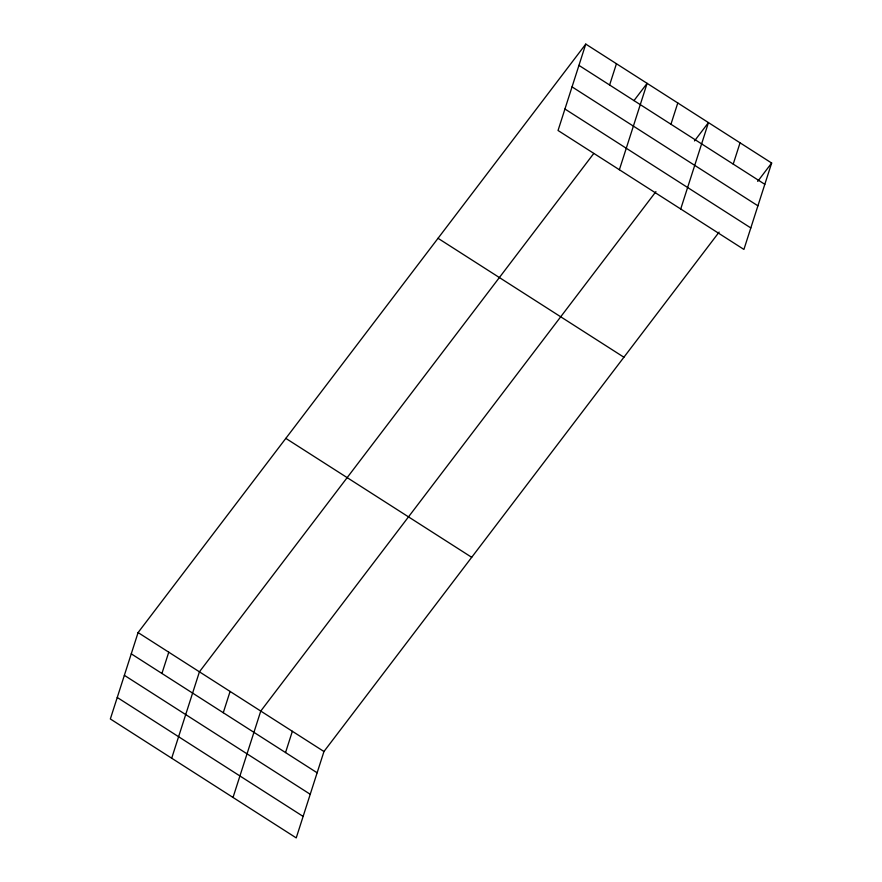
<?xml version="1.0" encoding="UTF-8"?>
<svg xmlns="http://www.w3.org/2000/svg" width="882" height="882" viewBox="0 0 882 882"><rect width="100%" height="100%" fill="white"/><g stroke="black" fill="none" stroke-linecap="round" stroke-linejoin="round"><path stroke-width="1.32" d="M585.769 44.1L558.041 130.492L743.912 249.43L771.651 163.038L585.769 44.1L138.088 632.57L110.349 718.962L296.231 837.9L323.959 751.508L719.117 232.087M161.924 673.462L168.76 652.195M171.692 758.211L199.431 671.819L593.762 153.479M223.267 712.711L230.092 691.444M233.024 797.46L260.763 711.068L655.921 191.648M285.536 752.567L292.361 731.288M609.616 85.003L616.441 63.724M619.373 169.741L647.112 83.349L633.982 100.614M670.948 124.252L677.784 102.974M680.717 208.99L708.455 122.598L694.498 140.944M733.218 164.096L740.053 142.818M757.693 181.383L771.651 163.038M578.945 65.378L764.815 184.316M572.043 86.866L757.914 205.804M564.932 109.004L750.814 227.942M438.034 238.294L623.916 357.232M285.823 438.376L471.705 557.314M138.088 632.57L323.959 751.508M131.264 653.838L317.134 772.786M124.362 675.325L310.232 794.274M117.251 697.464L303.121 816.412"/></g></svg>
